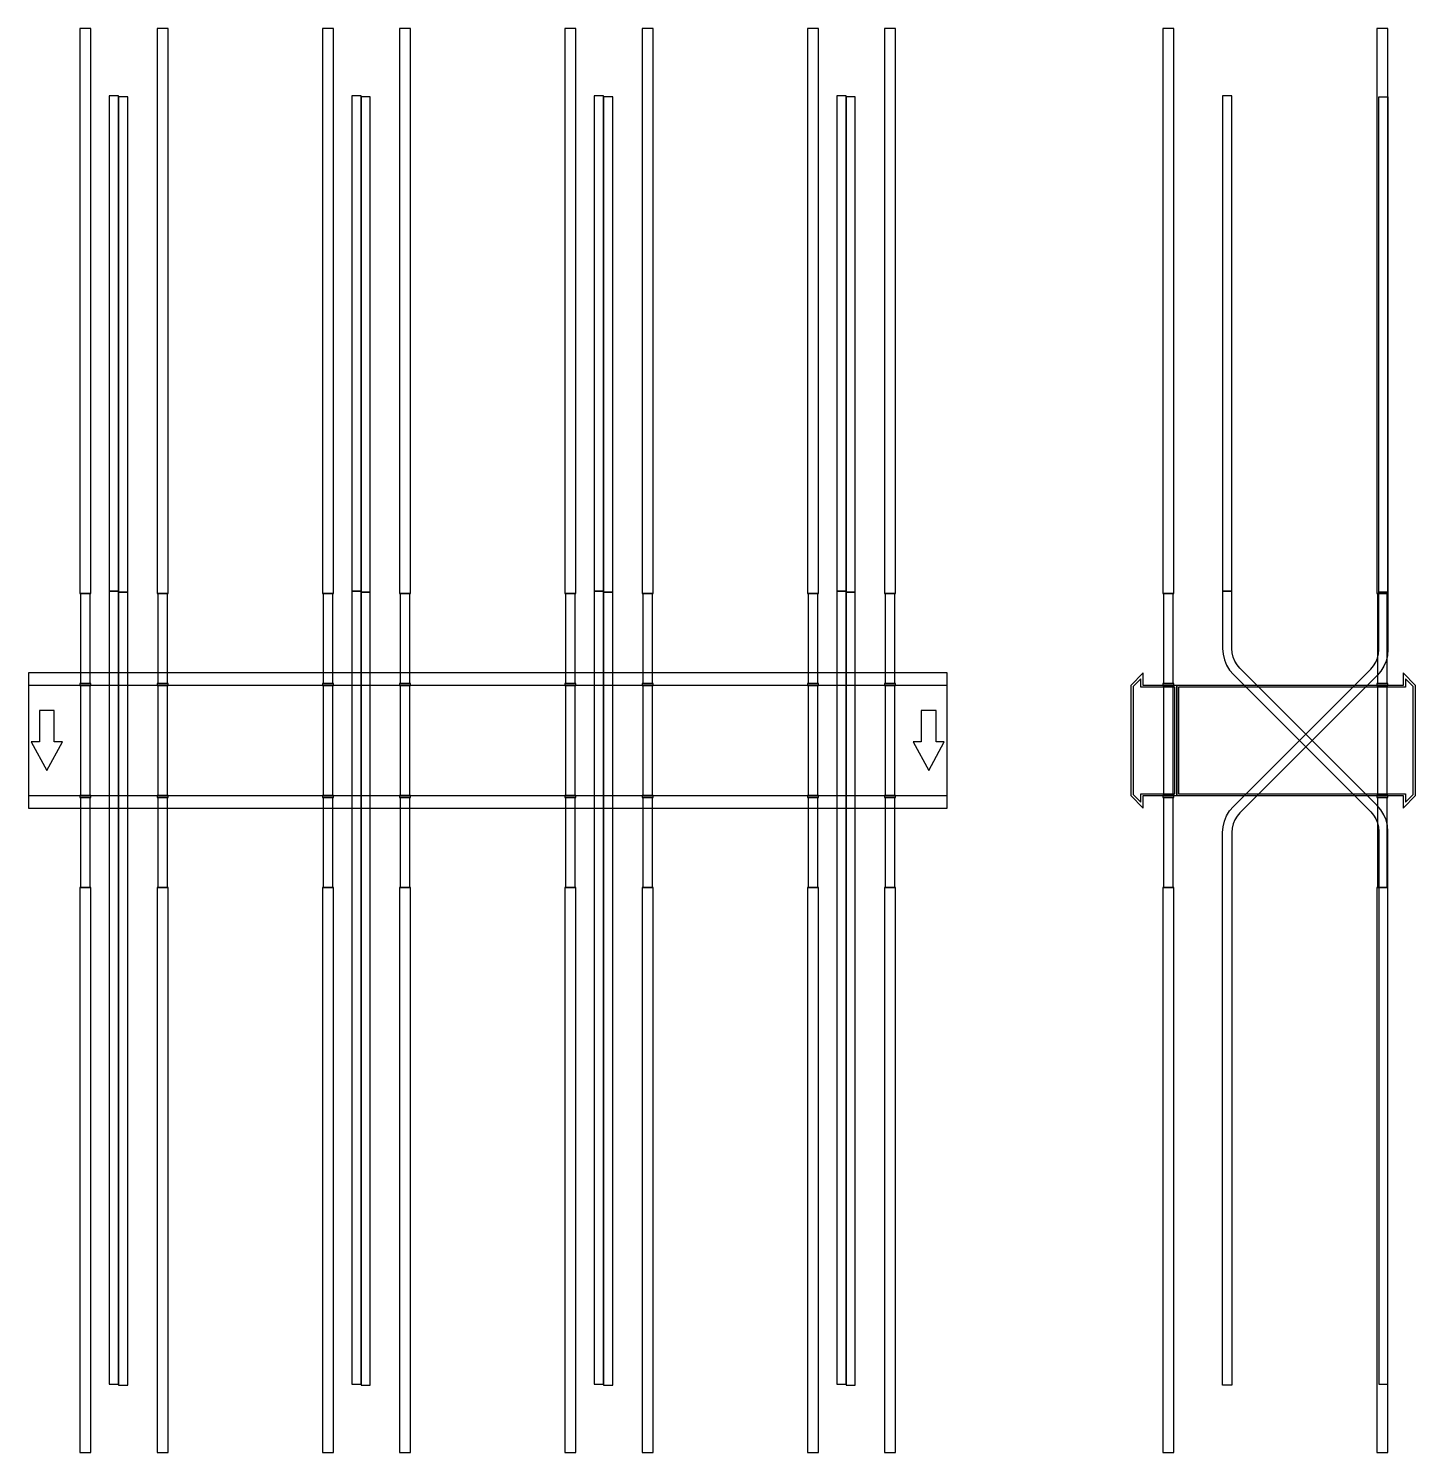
# Model space of a CAD drawing. Extents: x 0 to 1510, y -775 to 775.
import ezdxf

# ---------------------------------------------------------------- set-up
doc = ezdxf.new("R2010")
doc.units = 0
doc.layers.add('Halfen', color=7, linetype='CONTINUOUS')

msp = doc.modelspace()

# ---------------------------------------------------------------- linework, layer by layer
at = {"layer": 'Halfen', "color": 7}
for points in [[(68, 160), (68, 775), (56, 775), (56, 160)], [(152, 160), (152, 775), (140, 775), (140, 160)], [(332, 160), (332, 775), (320, 775), (320, 160)], [(416, 160), (416, 775), (404, 775), (404, 160)], [(596, 160), (596, 775), (584, 775), (584, 160)], [(680, 160), (680, 775), (668, 775), (668, 160)], [(860, 160), (860, 775), (848, 775), (848, 160)], [(944, 160), (944, 775), (932, 775), (932, 160)], [(1247, 160), (1247, 775), (1235, 775), (1235, 160)], [(1480, 160), (1480, 775), (1468, 775), (1468, 160)], [(98, 162.71), (98, 701.71), (88, 701.71), (88, 162.71)], [(108, 161.497), (108, 700.497), (98, 700.497), (98, 161.497)], [(362, 162.71), (362, 701.71), (352, 701.71), (352, 162.71)], [(372, 161.497), (372, 700.497), (362, 700.497), (362, 161.497)], [(626, 162.71), (626, 701.71), (616, 701.71), (616, 162.71)], [(636, 161.497), (636, 700.497), (626, 700.497), (626, 161.497)], [(890, 162.71), (890, 701.71), (880, 701.71), (880, 162.71)], [(900, 161.497), (900, 700.497), (890, 700.497), (890, 161.497)], [(1310, 162.71), (1310, 701.71), (1300, 701.71), (1300, 162.71)], [(1470, 161.497), (1470, 700.497), (1480, 700.497), (1480, 161.497)], [(67.25, 62), (67.25, 160), (56.75, 160), (56.75, 62)], [(98, -700.497), (98, 162.71), (88, 162.71), (88, -700.497)], [(108, -701.71), (108, 161.497), (98, 161.497), (98, -701.71)], [(151.25, 62), (151.25, 160), (140.75, 160), (140.75, 62)], [(331.25, 62), (331.25, 160), (320.75, 160), (320.75, 62)], [(362, -700.497), (362, 162.71), (352, 162.71), (352, -700.497)], [(372, -701.71), (372, 161.497), (362, 161.497), (362, -701.71)], [(415.25, 62), (415.25, 160), (404.75, 160), (404.75, 62)], [(595.25, 62), (595.25, 160), (584.75, 160), (584.75, 62)], [(626, -700.497), (626, 162.71), (616, 162.71), (616, -700.497)], [(636, -701.71), (636, 161.497), (626, 161.497), (626, -701.71)], [(679.25, 62), (679.25, 160), (668.75, 160), (668.75, 62)], [(859.25, 62), (859.25, 160), (848.75, 160), (848.75, 62)], [(890, -700.497), (890, 162.71), (880, 162.71), (880, -700.497)], [(900, -701.71), (900, 161.497), (890, 161.497), (890, -701.71)], [(943.25, 62), (943.25, 160), (932.75, 160), (932.75, 62)], [(1246.25, 62), (1246.25, 160), (1235.75, 160), (1235.75, 62)], [(1480, -700.497), (1480, -98.891), (1479.508, -92.633), (1478.042, -86.53), (1475.64, -80.731), (1472.361, -75.379), (1468.284, -70.607), (1318.787, 78.891), (1315.729, 82.471), (1313.27, 86.484), (1311.468, 90.834), (1310.369, 95.411), (1310, 100.104), (1310, 162.71), (1300, 162.71), (1300, 100.104), (1300.492, 93.847), (1301.958, 87.743), (1304.36, 81.944), (1307.639, 76.593), (1311.716, 71.82), (1461.213, -77.678), (1464.271, -81.257), (1466.73, -85.271), (1468.532, -89.62), (1469.631, -94.198), (1470, -98.891), (1470, -700.497)], [(1300, -701.71), (1300, -100.104), (1300.492, -93.847), (1301.958, -87.743), (1304.36, -81.944), (1307.639, -76.593), (1311.716, -71.82), (1461.213, 77.678), (1464.271, 81.257), (1466.73, 85.271), (1468.532, 89.62), (1469.631, 94.198), (1470, 98.891), (1470, 161.497), (1480, 161.497), (1480, 98.891), (1479.508, 92.634), (1478.042, 86.53), (1475.64, 80.731), (1472.361, 75.38), (1468.284, 70.607), (1318.787, -78.891), (1315.729, -82.47), (1313.27, -86.484), (1311.468, -90.833), (1310.369, -95.411), (1310, -100.104), (1310, -701.71)], [(1479.25, 62), (1479.25, 160), (1468.75, 160), (1468.75, 62)], [(0, -73.5), (1000, -73.5), (1000, 73.5), (0, 73.5)], [(68, 60), (68, 62), (56, 62), (56, 60)], [(152, 60), (152, 62), (140, 62), (140, 60)], [(332, 60), (332, 62), (320, 62), (320, 60)], [(416, 60), (416, 62), (404, 62), (404, 60)], [(596, 60), (596, 62), (584, 62), (584, 60)], [(680, 60), (680, 62), (668, 62), (668, 60)], [(860, 60), (860, 62), (848, 62), (848, 60)], [(944, 60), (944, 62), (932, 62), (932, 60)], [(1250, -60), (1250, 60), (1213.5, 60), (1213.5, 73.5), (1200, 60), (1200, -60), (1213.5, -73.5), (1213.5, -60)], [(1248, -58), (1248, 58), (1211, 58), (1211, 67.25), (1202.5, 58.75), (1202.5, -58.75), (1211, -67.25), (1211, -58)], [(1247, 60), (1247, 62), (1235, 62), (1235, 60)], [(1510, -60), (1510, 60), (1496.5, 73.5), (1496.5, 60), (1250, 60), (1250, -60), (1496.5, -60), (1496.5, -73.5)], [(1507.5, -58.75), (1507.5, 58.75), (1499, 67.25), (1499, 58), (1252, 58), (1252, -58), (1499, -58), (1499, -67.25)], [(1480, 60), (1480, 62), (1468, 62), (1468, 60)], [(0, -60), (1000, -60), (1000, 60), (0, 60)], [(67.25, -60), (67.25, 60), (56.75, 60), (56.75, -60)], [(151.25, -60), (151.25, 60), (140.75, 60), (140.75, -60)], [(331.25, -60), (331.25, 60), (320.75, 60), (320.75, -60)], [(415.25, -60), (415.25, 60), (404.75, 60), (404.75, -60)], [(595.25, -60), (595.25, 60), (584.75, 60), (584.75, -60)], [(679.25, -60), (679.25, 60), (668.75, 60), (668.75, -60)], [(859.25, -60), (859.25, 60), (848.75, 60), (848.75, -60)], [(943.25, -60), (943.25, 60), (932.75, 60), (932.75, -60)], [(1246.25, -60), (1246.25, 60), (1235.75, 60), (1235.75, -60)], [(1479.25, -60), (1479.25, 60), (1468.75, 60), (1468.75, -60)], [(20, -32.5), (37, -1.5), (28, -1.5), (28, 32.5), (12, 32.5), (12, -1.5), (3, -1.5)], [(980, -32.5), (997, -1.5), (988, -1.5), (988, 32.5), (972, 32.5), (972, -1.5), (963, -1.5)], [(68, -62), (68, -60), (56, -60), (56, -62)], [(67.25, -160), (67.25, -62), (56.75, -62), (56.75, -160)], [(152, -62), (152, -60), (140, -60), (140, -62)], [(151.25, -160), (151.25, -62), (140.75, -62), (140.75, -160)], [(332, -62), (332, -60), (320, -60), (320, -62)], [(331.25, -160), (331.25, -62), (320.75, -62), (320.75, -160)], [(416, -62), (416, -60), (404, -60), (404, -62)], [(415.25, -160), (415.25, -62), (404.75, -62), (404.75, -160)], [(596, -62), (596, -60), (584, -60), (584, -62)], [(595.25, -160), (595.25, -62), (584.75, -62), (584.75, -160)], [(680, -62), (680, -60), (668, -60), (668, -62)], [(679.25, -160), (679.25, -62), (668.75, -62), (668.75, -160)], [(860, -62), (860, -60), (848, -60), (848, -62)], [(859.25, -160), (859.25, -62), (848.75, -62), (848.75, -160)], [(944, -62), (944, -60), (932, -60), (932, -62)], [(943.25, -160), (943.25, -62), (932.75, -62), (932.75, -160)], [(1247, -62), (1247, -60), (1235, -60), (1235, -62)], [(1246.25, -160), (1246.25, -62), (1235.75, -62), (1235.75, -160)], [(1480, -62), (1480, -60), (1468, -60), (1468, -62)], [(1479.25, -160), (1479.25, -62), (1468.75, -62), (1468.75, -160)], [(68, -775), (68, -160), (56, -160), (56, -775)], [(152, -775), (152, -160), (140, -160), (140, -775)], [(332, -775), (332, -160), (320, -160), (320, -775)], [(416, -775), (416, -160), (404, -160), (404, -775)], [(596, -775), (596, -160), (584, -160), (584, -775)], [(680, -775), (680, -160), (668, -160), (668, -775)], [(860, -775), (860, -160), (848, -160), (848, -775)], [(944, -775), (944, -160), (932, -160), (932, -775)], [(1247, -775), (1247, -160), (1235, -160), (1235, -775)], [(1480, -775), (1480, -160), (1468, -160), (1468, -775)]]:
    msp.add_lwpolyline(points, close=True, dxfattribs=at)

doc.saveas('drawing.dxf')
